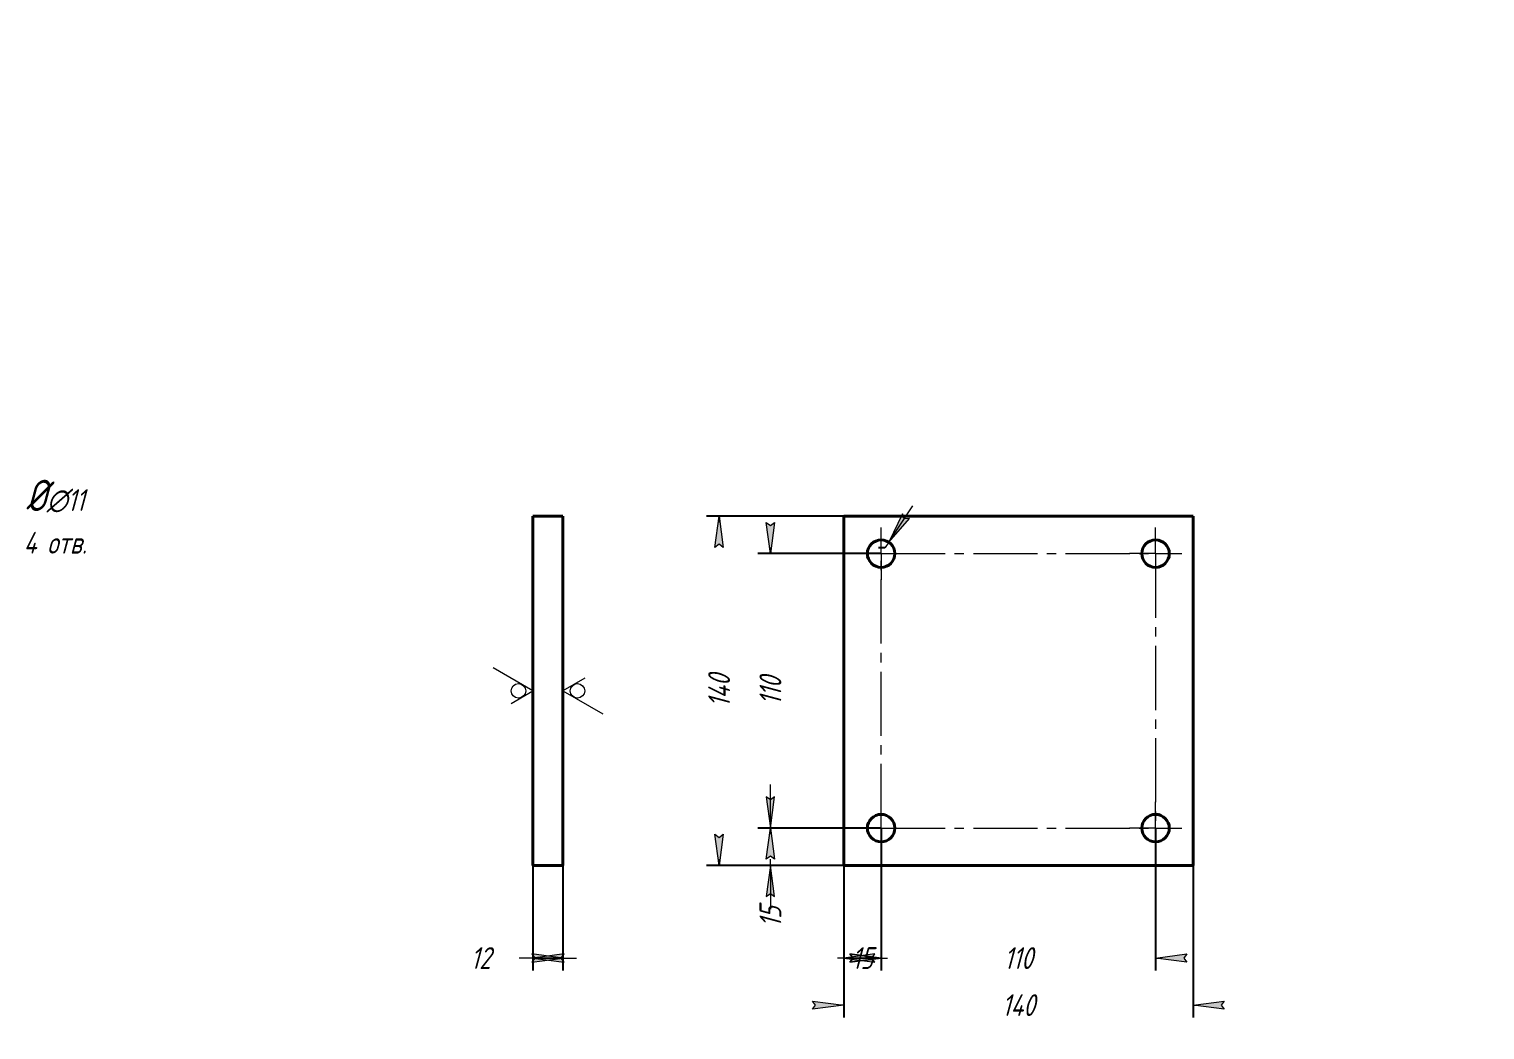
# Model space of a CAD drawing. Header units: millimetres. Extents: x -23 to 245, y 0 to 297.
# Drawn here: x -23.4 to 210, y 136.5 to 297 of the extents above; entities that cross this region are included whole.
import ezdxf

# ---------------------------------------------------------------- set-up
doc = ezdxf.new("R2010")
doc.units = ezdxf.units.MM
for name, pattern in [('K5LT_AXLED', [14.78612232208252, 10.28612232208252, -1.5, 1.5, -1.5]), ('K5LT_BASIC', [0]), ('K5LT_THIN', [0])]:
    doc.linetypes.add(name, pattern=pattern)
doc.layers.add('Системный слой', color=7, linetype='Continuous')
doc.styles.add('KDIMTEXTSTYLE', font='GOST_AU.SHX', dxfattribs={"width": 0.96, "oblique": 15, "height": 5})
doc.dimstyles.new('KDIMSTYLE (0.40)', dxfattribs={"dimtxt": 5, "dimasz": 1, "dimexe": 2, "dimexo": 0.0625, "dimgap": 1, "dimtad": 1, "dimlfac": 2.5, "dimtxsty": 'KDIMTEXTSTYLE', "dimsah": 1, "dimcen": 0.09, "dimdle": 1, "dimadec": 0, "dimazin": 0, "dimtfac": 0.667, "dimtmove": 0, "dimatfit": 3, "dimfxl": 1, "dimtvp": 1, "dimtolj": 1, "dimtzin": 0, "dimarcsym": 0})

# ---------------------------------------------------------------- blocks, each defined once
blk = doc.blocks.new('KDIMARROW_02')
at = {"layer": 'Системный слой'}
blk.add_hatch(color=0, dxfattribs=at).paths.add_polyline_path([(4.5, -5.51091059616309e-16), (5, 0.6582624912261956), (0, 0), (5, -0.658262491226197)])
at = {"layer": 'Системный слой', "color": 0, "linetype": 'K5LT_THIN', "lineweight": 18}
for p, q in [((0, 0), (-1, 0)), ((5, 0.6582624912261956), (0, 0)), ((0, 0), (5, -0.658262491226197)), ((0, 0), (7, -8.572527594031472e-16)), ((4.5, -5.51091059616309e-16), (5, 0.6582624912261956)), ((5, -0.658262491226197), (4.5, -5.51091059616309e-16))]:
    blk.add_line(p, q, dxfattribs=at)
blk = doc.blocks.new('U5')
at = {"layer": 'Системный слой', "color": 7, "linetype": 'K5LT_THIN', "lineweight": 18}
for p, q in [((57.41755339501248, 190.892937374115), (51.01580339501248, 194.588987736615)), ((53.91755339501248, 188.872212374115), (57.41755339501248, 190.892937374115))]:
    blk.add_line(p, q, dxfattribs=at)
blk.add_arc((55.08422006167914, 190.892937374115), 1.166666666666667, 0, 359.999994270422, dxfattribs=at)
blk = doc.blocks.new('U6')
at = {"layer": 'Системный слой', "color": 7, "linetype": 'K5LT_THIN', "lineweight": 18}
for p, q in [((65.71755339501247, 192.913662374115), (62.21755339501247, 190.892937374115)), ((62.21755339501247, 190.892937374115), (68.61930339501248, 187.196887011615))]:
    blk.add_line(p, q, dxfattribs=at)
blk.add_arc((64.5508867283458, 190.892937374115), 1.166666666666667, 0, 359.999994270422, dxfattribs=at)
blk = doc.blocks.new('U7')
at = {"layer": 'Системный слой', "color": 30, "linetype": 'K5LT_AXLED', "lineweight": 18, "true_color": 0xff8000}
for q in [(113.2175533950125, 217.092937374115), (109.0175533950125, 212.892937374115), (113.2175533950125, 208.692937374115), (157.0175533950125, 212.8929373741151)]:
    blk.add_line((113.2175533950125, 212.892937374115), q, dxfattribs=at)
blk = doc.blocks.new('U8')
at = {"layer": 'Системный слой', "color": 30, "linetype": 'K5LT_AXLED', "lineweight": 18, "true_color": 0xff8000}
for q in [(113.2175533950124, 212.692937374115), (109.0175533950125, 168.892937374115), (157.0175533950125, 168.8929373741151), (113.2175533950125, 164.692937374115)]:
    blk.add_line((113.2175533950125, 168.892937374115), q, dxfattribs=at)
blk = doc.blocks.new('U9')
at = {"layer": 'Системный слой', "color": 30, "linetype": 'K5LT_AXLED', "lineweight": 18, "true_color": 0xff8000}
for q in [(157.2175533950125, 173.092937374115), (153.0175533950125, 168.892937374115), (157.2175533950125, 164.692937374115), (161.4175533950125, 168.892937374115)]:
    blk.add_line((157.2175533950125, 168.892937374115), q, dxfattribs=at)
blk = doc.blocks.new('U10')
at = {"layer": 'Системный слой', "color": 30, "linetype": 'K5LT_AXLED', "lineweight": 18, "true_color": 0xff8000}
for q in [(157.2175533950125, 217.092937374115), (153.0175533950125, 212.892937374115), (157.2175533950126, 169.092937374115), (161.4175533950125, 212.892937374115)]:
    blk.add_line((157.2175533950125, 212.892937374115), q, dxfattribs=at)
blk = doc.blocks.new('KDIMARROW_01')
at = {"layer": 'Системный слой'}
blk.add_hatch(color=0, dxfattribs=at).paths.add_polyline_path([(0, 0), (-5, 0.658262491226197), (-4.5, 5.51091059616309e-16), (-5, -0.6582624912261956)])
at = {"layer": 'Системный слой', "color": 0, "linetype": 'K5LT_THIN', "lineweight": 18}
for p, q in [((-4.5, 5.51091059616309e-16), (-5, 0.658262491226197)), ((-5, 0.658262491226197), (0, 0)), ((0, 0), (-5, -0.6582624912261956)), ((-5, -0.6582624912261956), (-4.5, 5.51091059616309e-16)), ((0, 0), (-1, 0))]:
    blk.add_line(p, q, dxfattribs=at)

msp = doc.modelspace()

# ---------------------------------------------------------------- linework, layer by layer
at = {"layer": 'Системный слой', "color": 150, "linetype": 'K5LT_BASIC', "lineweight": 40, "true_color": 0x0080ff}
for p, q in [((57.41755339501248, 218.892937374115), (57.41755339501248, 162.892937374115)), ((57.41755339501248, 218.892937374115), (62.21755339501247, 218.892937374115)), ((62.21755339501247, 218.892937374115), (62.21755339501247, 162.892937374115)), ((107.2175533950125, 218.892937374115), (163.2175533950125, 218.892937374115)), ((107.2175533950125, 162.892937374115), (107.2175533950125, 218.892937374115)), ((107.2175533950125, 218.892937374115), (107.2175533950125, 162.892937374115)), ((163.2175533950125, 218.892937374115), (163.2175533950125, 162.892937374115)), ((57.41755339501248, 162.892937374115), (62.21755339501247, 162.892937374115)), ((163.2175533950125, 162.892937374115), (107.2175533950125, 162.892937374115))]:
    msp.add_line(p, q, dxfattribs=at)
for centre in [(113.2175533950125, 212.892937374115), (157.2175533950125, 212.892937374115), (113.2175533950125, 168.892937374115), (157.2175533950125, 168.892937374115)]:
    msp.add_circle(centre, 2.2, dxfattribs=at)

# ---------------------------------------------------------------- block references
at = {"layer": 'Системный слой'}
for name in ['U7', 'U10', 'U8', 'U5', 'U6', 'U9']:
    msp.add_blockref(name, (0, 0), dxfattribs=at)

# ---------------------------------------------------------------- dimensions: what is measured, and where the dimension line sits
at = {"layer": 'Системный слой', "color": 7}
msp.add_diameter_dim_2p(p1=(112.0010646310191, 211.0598647931521), p2=(114.4340421590058, 214.7260099550779), dimstyle='KDIMSTYLE (0.40)', override={"dimtih": 1, "dimtoh": 1, "dimpost": '\\H3.5;\\W0.965;\\Q15;∅<>\\X\\H3.5;\\W0.965;\\Q15;\\Q15;4 отв.', "dimblk1": 'KDIMARROW_02', "dimblk2": 'KDIMARROW_02', "dimclrt": 7, "dimtmove": 1, "dimatfit": 2, "dimtolj": 1}, dxfattribs=at).render()
for base, p1, p2, location, override in [((87.24915209259399, 218.892937374115), (109.2175533950125, 162.892937374115), (107.2175533950125, 218.892937374115), (87.24915209259399, 190.892937374115), {"dimexo": 0, "dimpost": '\\H3.5;\\W0.965;\\Q15;<>', "dimblk1": 'KDIMARROW_01', "dimblk2": 'KDIMARROW_01', "dimse1": 0, "dimse2": 0, "dimclrt": 7, "dimtolj": 1}), ((95.47276516478479, 168.892937374115), (113.2175533950125, 212.892937374115), (113.2175533950125, 168.892937374115), (95.47276516478479, 190.892937374115), {"dimexo": 0, "dimpost": '\\H3.5;\\W0.965;\\Q15;<>', "dimblk1": 'KDIMARROW_01', "dimblk2": 'KDIMARROW_01', "dimse1": 0, "dimse2": 0, "dimclrt": 7, "dimtolj": 1}), ((95.47276516478479, 168.892937374115), (109.2175533950125, 162.892937374115), (109.2175533950125, 168.892937374115), (95.47276516478479, 154.6553647232056), {"dimexo": 0, "dimpost": '\\H3.5;\\W0.965;\\Q15;<>', "dimblk1": 'KDIMARROW_02', "dimblk2": 'KDIMARROW_02', "dimse1": 0, "dimse2": 0, "dimclrt": 7, "dimtolj": 1})]:
    msp.add_linear_dim(base=base, p1=p1, p2=p2, angle=90, location=location, dimstyle='KDIMSTYLE (0.40)', override=override, dxfattribs=at).render()
for base, p1, p2, location, override in [((107.2175533950125, 148.0450288631043), (113.2175533950125, 168.892937374115), (107.2175533950125, 162.892937374115), (110.2175533950125, 148.0450288631043), {"dimexo": 0, "dimpost": '\\H3.5;\\W0.965;\\Q15;<>', "dimblk1": 'KDIMARROW_02', "dimblk2": 'KDIMARROW_02', "dimse1": 0, "dimse2": 0, "dimclrt": 7, "dimtolj": 1}), ((113.2175533950125, 148.0450288631043), (157.2175533950125, 168.892937374115), (113.2175533950125, 168.892937374115), (135.2175533950125, 148.0450288631043), {"dimexo": 0, "dimpost": '\\H3.5;\\W0.965;\\Q15;<>', "dimblk1": 'KDIMARROW_01', "dimblk2": 'KDIMARROW_01', "dimse1": 0, "dimse2": 0, "dimclrt": 7, "dimtolj": 1}), ((57.41755339501248, 148.0450288631043), (62.21755339501249, 162.892937374115), (57.41755339501248, 162.892937374115), (49.0290742652212, 148.0450288631043), {"dimexo": 0, "dimpost": '\\H3.5;\\W0.965;\\Q15;<>', "dimblk1": 'KDIMARROW_02', "dimblk2": 'KDIMARROW_02', "dimse1": 0, "dimse2": 0, "dimclrt": 7, "dimtolj": 1}), ((107.2175533950125, 140.5), (163.2175533950125, 162.892937374115), (107.2175533950125, 162.892937374115), (135.2175533950125, 140.5), {"dimexo": 0, "dimpost": '\\H3.5;\\W0.965;\\Q15;<>', "dimblk1": 'KDIMARROW_01', "dimblk2": 'KDIMARROW_01', "dimse1": 0, "dimse2": 0, "dimclrt": 7, "dimtolj": 1})]:
    msp.add_linear_dim(base=base, p1=p1, p2=p2, location=location, dimstyle='KDIMSTYLE (0.40)', override=override, dxfattribs=at).render()

doc.saveas('drawing.dxf')
